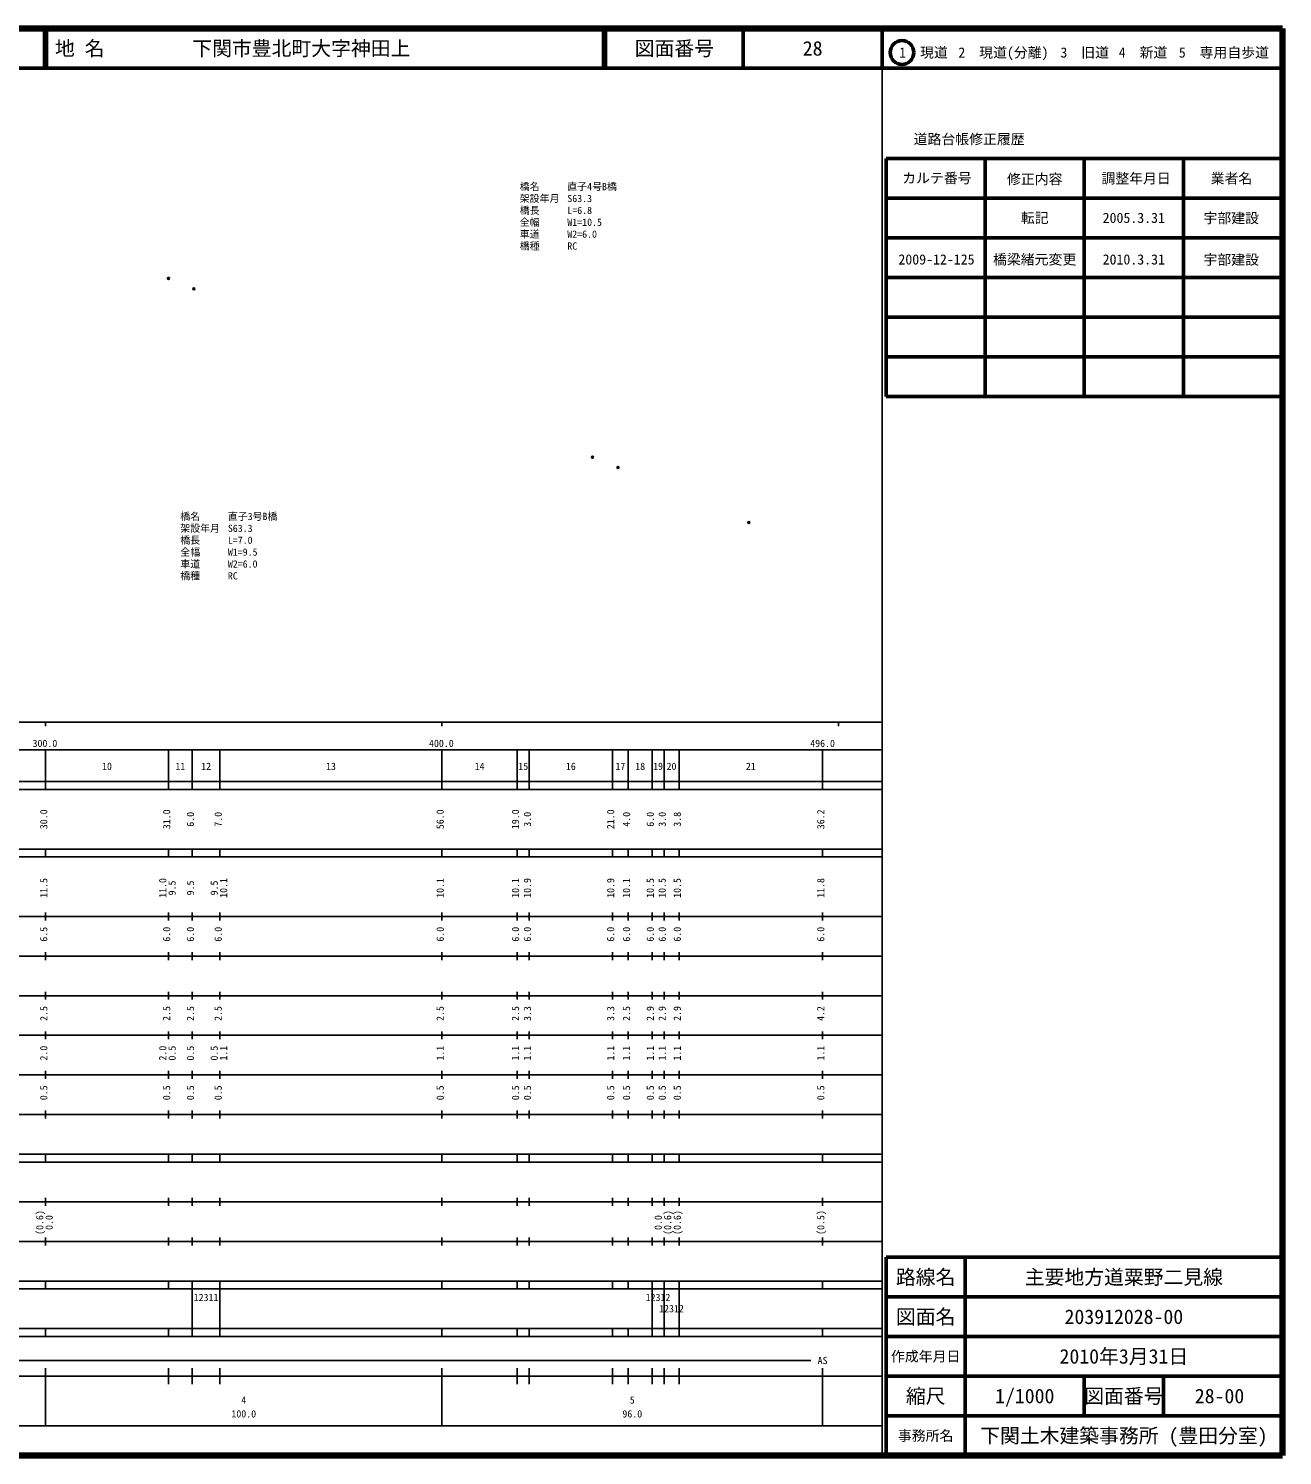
# Model space of a CAD drawing. Units: millimetres on the paper, with parts at other scales. Extents: x 40 to 680, y 20 to 380.
# Drawn here: x 363.7 to 680, y 20 to 380 of the extents above; entities that cross this region are included whole.
import ezdxf
from ezdxf.enums import TextEntityAlignment as Align

# ---------------------------------------------------------------- set-up
doc = ezdxf.new("R2010")
doc.units = ezdxf.units.MM
doc.header["$PDMODE"] = 32
doc.header["$PDSIZE"] = 0.5
for name, color, linetype in [('M-OTRS', 6, 'Continuous'), ('M-STR-HTXT', 7, 'Continuous'), ('M-TTL-TXT', 7, 'Continuous')]:
    doc.layers.add(name, color=color, linetype=linetype)
for name, color, linetype, lineweight in [('M-TTL', 2, 'Continuous', 140), ('M-TTL-BAND', 7, 'Continuous', 25), ('M-TTL-FRAM', 2, 'Continuous', 50), ('M-TTL-LINE', 7, 'Continuous', 50)]:
    doc.layers.add(name, color=color, linetype=linetype, lineweight=lineweight)
doc.styles.add('ＭＳ ゴシック', font='')
doc.styles.get('ＭＳ ゴシック').set_extended_font_data('MS Gothic')

msp = doc.modelspace()

# ---------------------------------------------------------------- linework, layer by layer
at = {"layer": 'M-OTRS'}
for p in [(398.981, 316.974), (405.427, 314.338), (505.961, 271.884), (512.395, 269.236), (545.427, 255.372)]:
    msp.add_point(p, dxfattribs=at)
at = {"layer": 'M-TTL'}
for p, q in [((680, 380), (40, 380)), ((680, 20), (680, 380)), ((40, 20), (680, 20))]:
    msp.add_line(p, q, dxfattribs=at)
at = {"layer": 'M-TTL-BAND'}
for p, q in [((579, 20), (579, 370)), ((40, 205), (579, 205)), ((368, 205), (368, 204)), ((468, 205), (468, 204)), ((568, 205), (568, 204)), ((68, 198), (579, 198)), ((368, 188), (368, 198)), ((399, 188), (399, 198)), ((405, 188), (405, 198)), ((412, 188), (412, 198)), ((468, 188), (468, 198)), ((487, 188), (487, 198)), ((490, 188), (490, 198)), ((511, 188), (511, 198)), ((515, 188), (515, 198)), ((521, 188), (521, 198)), ((524, 188), (524, 198)), ((527.8, 188), (527.8, 198)), ((564, 188), (564, 198)), ((40, 190), (579, 190)), ((40, 188), (579, 188)), ((40, 173), (579, 173)), ((368, 171), (368, 173)), ((399, 171), (399, 173)), ((405, 171), (405, 173)), ((412, 171), (412, 173)), ((468, 171), (468, 173)), ((487, 171), (487, 173)), ((490, 171), (490, 173)), ((511, 171), (511, 173)), ((515, 171), (515, 173)), ((521, 171), (521, 173)), ((524, 171), (524, 173)), ((527.8, 171), (527.8, 173)), ((564, 171), (564, 173)), ((40, 171), (579, 171)), ((40, 156), (579, 156)), ((368, 155), (368, 157)), ((399, 155), (399, 157)), ((405, 155), (405, 157)), ((412, 155), (412, 157)), ((468, 155), (468, 157)), ((487, 155), (487, 157)), ((490, 155), (490, 157)), ((511, 155), (511, 157)), ((515, 155), (515, 157)), ((521, 155), (521, 157)), ((524, 155), (524, 157)), ((527.8, 155), (527.8, 157)), ((564, 155), (564, 157)), ((46, 146), (579, 146)), ((368, 145), (368, 147)), ((399, 145), (399, 147)), ((405, 145), (405, 147)), ((412, 145), (412, 147)), ((468, 145), (468, 147)), ((487, 145), (487, 147)), ((490, 145), (490, 147)), ((511, 145), (511, 147)), ((515, 145), (515, 147)), ((521, 145), (521, 147)), ((524, 145), (524, 147)), ((527.8, 145), (527.8, 147)), ((564, 145), (564, 147)), ((368, 135), (368, 137)), ((399, 135), (399, 137)), ((405, 135), (405, 137)), ((412, 135), (412, 137)), ((468, 135), (468, 137)), ((487, 135), (487, 137)), ((490, 135), (490, 137)), ((511, 135), (511, 137)), ((515, 135), (515, 137)), ((521, 135), (521, 137)), ((524, 135), (524, 137)), ((527.8, 135), (527.8, 137)), ((564, 135), (564, 137)), ((52, 136), (579, 136)), ((46, 126), (579, 126)), ((368, 125), (368, 127)), ((399, 125), (399, 127)), ((405, 125), (405, 127)), ((412, 125), (412, 127)), ((468, 125), (468, 127)), ((487, 125), (487, 127)), ((490, 125), (490, 127)), ((511, 125), (511, 127)), ((515, 125), (515, 127)), ((521, 125), (521, 127)), ((524, 125), (524, 127)), ((527.8, 125), (527.8, 127)), ((564, 125), (564, 127)), ((52, 116), (579, 116)), ((368, 115), (368, 117)), ((399, 115), (399, 117)), ((405, 115), (405, 117)), ((412, 115), (412, 117)), ((468, 115), (468, 117)), ((487, 115), (487, 117)), ((490, 115), (490, 117)), ((511, 115), (511, 117)), ((515, 115), (515, 117)), ((521, 115), (521, 117)), ((524, 115), (524, 117)), ((527.8, 115), (527.8, 117)), ((564, 115), (564, 117)), ((46, 106), (579, 106)), ((368, 105), (368, 107)), ((399, 105), (399, 107)), ((405, 105), (405, 107)), ((412, 105), (412, 107)), ((468, 105), (468, 107)), ((487, 105), (487, 107)), ((490, 105), (490, 107)), ((511, 105), (511, 107)), ((515, 105), (515, 107)), ((521, 105), (521, 107)), ((524, 105), (524, 107)), ((527.8, 105), (527.8, 107)), ((564, 105), (564, 107)), ((40, 96), (579, 96)), ((40, 94), (579, 94)), ((368, 94), (368, 96)), ((399, 94), (399, 96)), ((405, 94), (405, 96)), ((412, 94), (412, 96)), ((468, 94), (468, 96)), ((487, 94), (487, 96)), ((490, 94), (490, 96)), ((511, 94), (511, 96)), ((515, 94), (515, 96)), ((521, 94), (521, 96)), ((524, 94), (524, 96)), ((527.8, 94), (527.8, 96)), ((564, 94), (564, 96)), ((49, 84), (579, 84)), ((368, 83), (368, 85)), ((399, 83), (399, 85)), ((405, 83), (405, 85)), ((412, 83), (412, 85)), ((468, 83), (468, 85)), ((487, 83), (487, 85)), ((490, 83), (490, 85)), ((511, 83), (511, 85)), ((515, 83), (515, 85)), ((521, 83), (521, 85)), ((524, 83), (524, 85)), ((527.8, 83), (527.8, 85)), ((564, 83), (564, 85)), ((40, 74), (579, 74)), ((368, 73), (368, 75)), ((399, 73), (399, 75)), ((405, 73), (405, 75)), ((412, 73), (412, 75)), ((468, 73), (468, 75)), ((487, 73), (487, 75)), ((490, 73), (490, 75)), ((511, 73), (511, 75)), ((515, 73), (515, 75)), ((521, 73), (521, 75)), ((524, 73), (524, 75)), ((527.8, 73), (527.8, 75)), ((564, 73), (564, 75)), ((40, 64), (579, 64)), ((40, 62), (579, 62)), ((368, 62), (368, 64)), ((399, 62), (399, 64)), ((405, 62), (405, 64)), ((405, 52), (405, 62)), ((412, 62), (412, 64)), ((412, 52), (412, 62)), ((468, 62), (468, 64)), ((487, 62), (487, 64)), ((490, 62), (490, 64)), ((511, 62), (511, 64)), ((515, 62), (515, 64)), ((521, 62), (521, 64)), ((521, 52), (521, 62)), ((524, 62), (524, 64)), ((524, 52), (524, 62)), ((524, 52), (524, 62)), ((527.8, 62), (527.8, 64)), ((527.8, 52), (527.8, 62)), ((564, 62), (564, 64)), ((40, 52), (579, 52)), ((368, 50), (368, 52)), ((399, 50), (399, 52)), ((405, 50), (405, 52)), ((412, 50), (412, 52)), ((468, 50), (468, 52)), ((487, 50), (487, 52)), ((490, 50), (490, 52)), ((511, 50), (511, 52)), ((515, 50), (515, 52)), ((521, 50), (521, 52)), ((524, 50), (524, 52)), ((527.8, 50), (527.8, 52)), ((564, 50), (564, 52)), ((40, 50), (579, 50)), ((71, 44), (561, 44)), ((40, 40), (579, 40)), ((368, 27.5), (368, 42)), ((399, 38), (399, 42)), ((405, 38), (405, 42)), ((412, 38), (412, 42)), ((468, 27.5), (468, 42)), ((487, 38), (487, 42)), ((490, 38), (490, 42)), ((511, 38), (511, 42)), ((515, 38), (515, 42)), ((521, 38), (521, 42)), ((524, 38), (524, 42)), ((527.8, 38), (527.8, 42)), ((564, 27.5), (564, 42)), ((68, 27.5), (579, 27.5))]:
    msp.add_line(p, q, dxfattribs=at)
at = {"layer": 'M-TTL-FRAM'}
for p, q in [((580, 347.197), (580, 287.197)), ((580, 347.197), (680, 347.197)), ((580, 287.197), (680, 287.197)), ((680, 70), (580, 70)), ((580, 70), (580, 20))]:
    msp.add_line(p, q, dxfattribs=at)
at = {"layer": 'M-TTL-LINE'}
for p, q in [((367.75, 380), (367.75, 370)), ((368.25, 380), (368.25, 370)), ((508.747, 380), (508.747, 370)), ((509.247, 380), (509.247, 370)), ((543.997, 380), (543.997, 370)), ((579, 380), (579, 370)), ((40, 370), (680, 370)), ((605, 347.197), (605, 287.197)), ((630, 347.197), (630, 287.197)), ((655, 347.197), (655, 287.197)), ((580, 337.197), (680, 337.197)), ((580, 327.197), (680, 327.197)), ((580, 317.197), (680, 317.197)), ((580, 307.197), (680, 307.197)), ((580, 297.197), (680, 297.197)), ((600, 70), (600, 20)), ((680, 60), (580, 60)), ((680, 50), (580, 50)), ((680, 40), (580, 40)), ((630, 40), (630, 30)), ((650, 40), (650, 30)), ((680, 30), (580, 30))]:
    msp.add_line(p, q, dxfattribs=at)
msp.add_circle((584.031, 373.958), 3, dxfattribs=at)

# ---------------------------------------------------------------- texts
at = {"layer": 'M-STR-HTXT', "style": 'ＭＳ ゴシック'}
for s, p in [('橋名', (487.614, 338.663)), ('直子4号B橋', (499.614, 338.663)), ('橋長', (487.614, 332.663)), ('架設年月', (487.614, 335.663)), ('S63.3', (499.614, 335.663)), ('L=6.8', (499.614, 332.663)), ('全幅', (487.614, 329.663)), ('W1=10.5', (499.614, 329.663)), ('車道', (487.614, 326.663)), ('W2=6.0', (499.614, 326.663)), ('橋種', (487.614, 323.663)), ('RC', (499.614, 323.663)), ('橋名', (401.986, 255.451)), ('直子3号B橋', (413.986, 255.451)), ('橋長', (401.986, 249.451)), ('架設年月', (401.986, 252.451)), ('S63.3', (413.986, 252.451)), ('全幅', (401.986, 246.451)), ('W1=9.5', (413.986, 246.451)), ('L=7.0', (413.986, 249.451)), ('車道', (401.986, 243.451)), ('W2=6.0', (413.986, 243.451)), ('橋種', (401.986, 240.451)), ('RC', (413.986, 240.451))]:
    msp.add_text(s, height=1.833, dxfattribs=at).set_placement(p, align=Align.BOTTOM_LEFT)
at = {"layer": 'M-TTL-BAND', "style": 'ＭＳ ゴシック'}
for s, p in [('300.0', (367.844, 198.195)), ('400.0', (467.844, 198.195)), ('496.0', (564, 198.195)), ('10', (383.5, 192.405)), ('11', (402, 192.405)), ('12', (408.5, 192.405)), ('13', (440, 192.405)), ('14', (477.5, 192.405)), ('15', (488.5, 192.405)), ('16', (500.5, 192.405)), ('17', (513, 192.405)), ('18', (518, 192.405)), ('19', (522.5, 192.405)), ('20', (525.9, 192.405)), ('21', (545.9, 192.405)), ('AS', (564, 42.5)), ('4', (418, 32.523)), ('5', (516, 32.523)), ('100.0', (418, 29.033)), ('96.0', (516, 29.033))]:
    msp.add_text(s, height=1.833, dxfattribs=at).set_placement(p, align=Align.BOTTOM_CENTER)
for s, p in [('30.0', (369, 180.5)), ('31.0', (400, 180.5)), ('6.0', (406, 180.5)), ('7.0', (413, 180.5)), ('56.0', (469, 180.5)), ('19.0', (488, 180.5)), ('3.0', (491, 180.5)), ('21.0', (512, 180.5)), ('4.0', (516, 180.5)), ('6.0', (522, 180.5)), ('3.0', (525, 180.5)), ('3.8', (528.8, 180.5)), ('36.2', (565, 180.5)), ('11.5', (369, 163.174)), ('11.0', (399, 163.174)), ('9.5', (401.37, 163.174)), ('9.5', (406, 163.174)), ('9.5', (412, 163.174)), ('10.1', (414.37, 163.174)), ('10.1', (469, 163.174)), ('10.1', (488, 163.174)), ('10.9', (491, 163.174)), ('10.9', (512, 163.174)), ('10.1', (516, 163.174)), ('10.5', (522, 163.174)), ('10.5', (525, 163.174)), ('10.5', (528.8, 163.174)), ('11.8', (565, 163.174)), ('6.5', (369, 151.5)), ('6.0', (400, 151.5)), ('6.0', (406, 151.5)), ('6.0', (413, 151.5)), ('6.0', (469, 151.5)), ('6.0', (488, 151.5)), ('6.0', (491, 151.5)), ('6.0', (512, 151.5)), ('6.0', (516, 151.5)), ('6.0', (522, 151.5)), ('6.0', (525, 151.5)), ('6.0', (528.8, 151.5)), ('6.0', (565, 151.5)), ('2.5', (369, 131.5)), ('2.5', (400, 131.5)), ('2.5', (406, 131.5)), ('2.5', (413, 131.5)), ('2.5', (469, 131.5)), ('2.5', (488, 131.5)), ('3.3', (491, 131.5)), ('3.3', (512, 131.5)), ('2.5', (516, 131.5)), ('2.9', (522, 131.5)), ('2.9', (525, 131.5)), ('2.9', (528.8, 131.5)), ('4.2', (565, 131.5)), ('2.0', (369, 121.5)), ('2.0', (399, 121.5)), ('0.5', (401.37, 121.5)), ('0.5', (406, 121.5)), ('0.5', (412, 121.5)), ('1.1', (414.37, 121.5)), ('1.1', (469, 121.5)), ('1.1', (488, 121.5)), ('1.1', (491, 121.5)), ('1.1', (512, 121.5)), ('1.1', (516, 121.5)), ('1.1', (522, 121.5)), ('1.1', (525, 121.5)), ('1.1', (528.8, 121.5)), ('1.1', (565, 121.5)), ('0.5', (369, 111.5)), ('0.5', (400, 111.5)), ('0.5', (406, 111.5)), ('0.5', (413, 111.5)), ('0.5', (469, 111.5)), ('0.5', (488, 111.5)), ('0.5', (491, 111.5)), ('0.5', (512, 111.5)), ('0.5', (516, 111.5)), ('0.5', (522, 111.5)), ('0.5', (525, 111.5)), ('0.5', (528.8, 111.5)), ('0.5', (565, 111.5)), ('(0.6)', (368, 78.764)), ('0.0', (370.37, 78.764)), ('0.0', (524, 78.764)), ('(0.6)', (526.37, 78.764)), ('(0.6)', (528.8, 78.764)), ('(0.5)', (565, 78.764))]:
    msp.add_text(s, height=1.833, rotation=90, dxfattribs=at).set_placement(p, align=Align.BOTTOM_CENTER)
for s, p in [('12311', (405.375, 58.405)), ('12312', (519.375, 58.405)), ('12312', (522.775, 55.576))]:
    msp.add_text(s, height=1.833, dxfattribs=at).set_placement(p, align=Align.BOTTOM_LEFT)
at = {"layer": 'M-TTL-TXT', "style": 'ＭＳ ゴシック'}
for s, p in [('地 名', (370.38, 375)), ('下関市豊北町大字神田上', (405.024, 375))]:
    msp.add_text(s, height=3.666, dxfattribs=at).set_placement(p, align=Align.MIDDLE_LEFT)
for s, height, p in [('図面番号', 3.666, (526.622, 375)), ('28', 3.666, (561.497, 375)), ('1\u3000現道', 2.566, (589.448, 373.958)), ('2\u3000現道(分離)', 2.566, (609.619, 373.958)), ('3\u3000旧道', 2.566, (630.121, 373.958)), ('4\u3000新道', 2.566, (644.824, 373.958)), ('5\u3000専用自歩道', 2.566, (665.228, 373.958)), ('道路台帳修正履歴', 2.566, (600.968, 352.113)), ('カルテ番号', 2.566, (592.839, 342.277)), ('修正内容', 2.566, (617.509, 342.023)), ('調整年月日', 2.566, (643.089, 342.197)), ('業者名', 2.566, (667.134, 342.197)), ('転記', 2.566, (617.5, 332.245)), ('2005.3.31', 2.566, (642.5, 332.245)), ('宇部建設', 2.566, (667.077, 332.189)), ('2009-12-125', 2.566, (592.731, 321.75)), ('橋梁緒元変更', 2.566, (617.5, 321.75)), ('2010.3.31', 2.566, (642.5, 321.75)), ('宇部建設', 2.566, (667.077, 321.693)), ('路線名', 3.666, (590, 65)), ('路線名', 3.666, (590, 65)), ('主要地方道粟野二見線', 3.666, (640, 65)), ('図面名', 3.666, (590, 55)), ('図面名', 3.666, (590, 55)), ('203912028-00', 3.666, (640, 55)), ('2010年3月31日', 3.666, (640, 45)), ('作成年月日', 2.566, (590, 45)), ('作成年月日', 2.566, (590, 45)), ('縮尺', 3.666, (590, 35)), ('縮尺', 3.666, (590, 35)), ('1/1000', 3.666, (615, 35)), ('図面番号', 3.666, (640, 35)), ('図面番号', 3.666, (640, 35)), ('28-00', 3.666, (664.125, 35)), ('事務所名', 2.566, (590, 25)), ('事務所名', 2.566, (590, 25)), ('下関土木建築事務所 (豊田分室)', 3.666, (640, 25))]:
    msp.add_text(s, height=height, dxfattribs=at).set_placement(p, align=Align.MIDDLE_CENTER)

doc.saveas('drawing.dxf')
